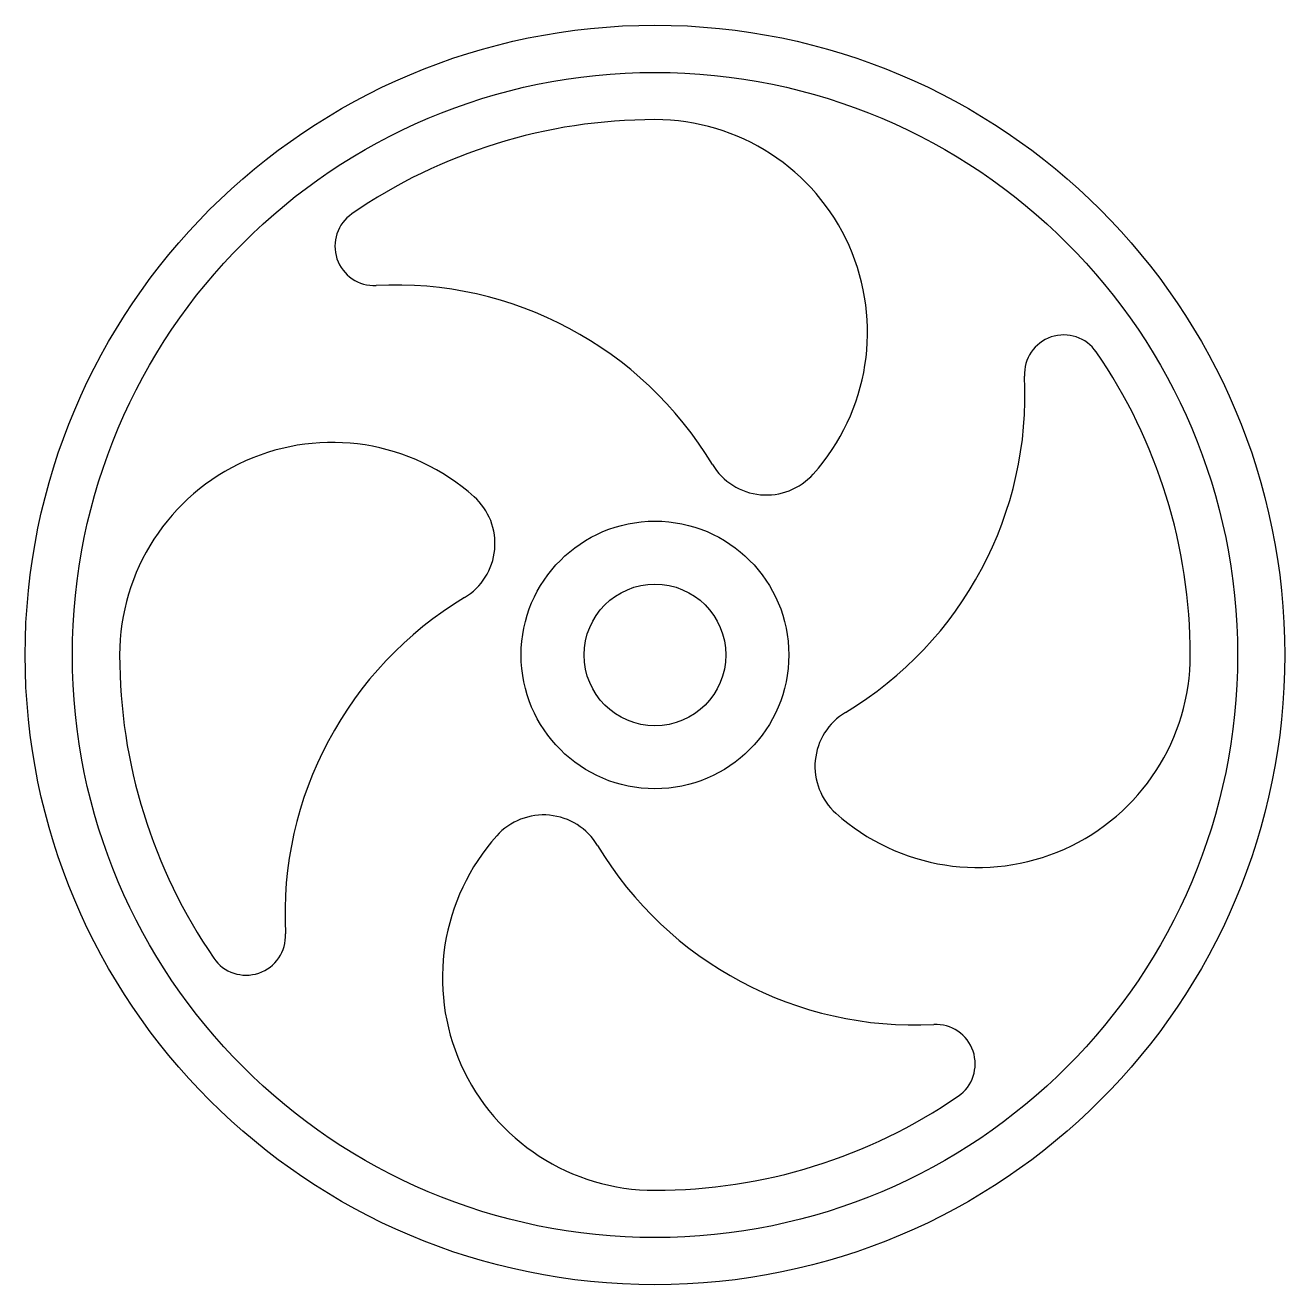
# Model space of a CAD drawing. Header units: millimetres. Extents: x 160 to 320, y 112 to 272.
import ezdxf

# ---------------------------------------------------------------- set-up
doc = ezdxf.new("R2010")
doc.units = ezdxf.units.MM

msp = doc.modelspace()

# ---------------------------------------------------------------- linework, layer by layer
for radius in [80, 74, 17, 9]:
    msp.add_circle((239.55, 192.22), radius)
for centre, radius, start, end in [((239.55, 192.22), 68, 90, 124.4813), ((239.55, 233.22), 27, 318.132, 90), ((203.89, 244.15), 5, 124.4813, 272.9395), ((206.55, 192.22), 47, 30.9903, 92.9395), ((291.48, 227.88), 5, 34.4813, 182.9395), ((239.55, 192.22), 68, 0, 34.4813), ((239.55, 225.22), 47, 300.9903, 2.9395), ((198.55, 192.22), 27, 48.132, 180), ((253.7, 220.54), 8, 210.9903, 318.132), ((211.23, 206.37), 8, 300.9903, 48.132), ((239.55, 159.22), 47, 120.9903, 182.9395), ((239.55, 192.22), 68, 180, 214.4813), ((280.55, 192.22), 27, 228.132, 0), ((267.87, 178.07), 8, 120.9903, 228.132), ((225.4, 163.9), 8, 30.9903, 138.132), ((239.55, 151.22), 27, 138.132, 270), ((272.55, 192.22), 47, 210.9903, 272.9395), ((187.62, 156.55), 5, 214.4813, 2.9395), ((275.22, 140.29), 5, 304.4813, 92.9395), ((239.55, 192.22), 68, 270, 304.4813)]:
    msp.add_arc(centre, radius, start, end)

doc.saveas('drawing.dxf')
